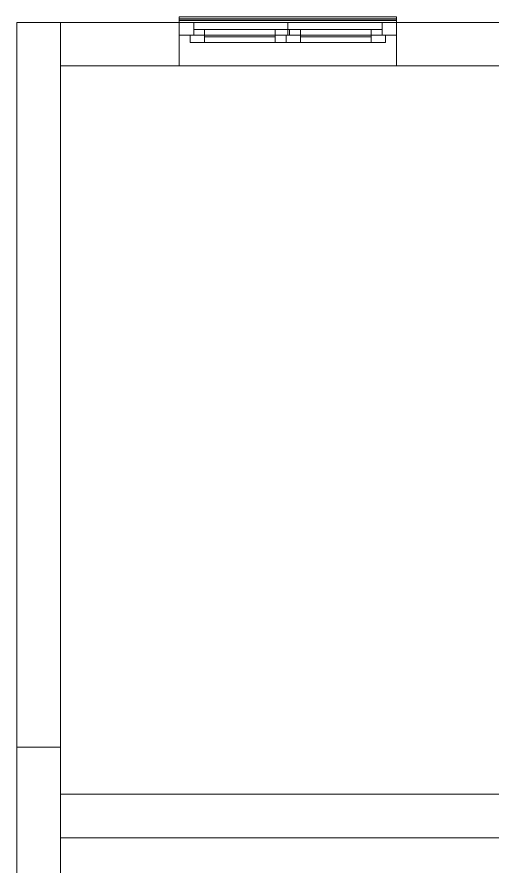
# Model space of a CAD drawing. Header units: metres. Extents: x 9 to 21.7, y 11.5 to 19.
# Drawn here: x 8.991 to 11.614, y 14.346 to 19.032 of the extents above; entities that cross this region are included whole.
import ezdxf

# ---------------------------------------------------------------- set-up
doc = ezdxf.new("R2010")
doc.units = ezdxf.units.M
doc.header["$MEASUREMENT"] = 0
doc.layers.add('Decken Roh', color=7, linetype='Continuous')
doc.layers.add('Wand Aussen', color=7, linetype='Continuous')

# ---------------------------------------------------------------- blocks, each defined once
blk = doc.blocks.new('Fenster_D540EE41-04AD-2649-B783-FA0B26A30A85')
at = {"layer": 'Wand Aussen', "color": 253, "lineweight": 0, "true_color": 0xaa9a86}
mesh = blk.add_polyface(dxfattribs=at)
corners = [(9.8869, 19.0018, 0.9), (11.0869, 19.0018, 0.9), (11.0869, 19.0018, 0.95), (9.8869, 19.0018, 0.95), (11.0869, 19.0118, 0.95), (9.8869, 19.0118, 0.95), (11.0869, 19.0118, 0.94), (9.8869, 19.0118, 0.94), (11.0869, 19.0318, 0.93), (9.8869, 19.0318, 0.93), (11.0869, 19.0318, 0.9), (9.8869, 19.0318, 0.9), (11.0869, 19.0218, 0.9), (9.8869, 19.0218, 0.9), (11.0869, 19.0218, 0.907), (9.8869, 19.0218, 0.907), (11.0869, 19.0148, 0.907), (9.8869, 19.0148, 0.907), (11.0869, 19.0148, 0.9), (9.8869, 19.0148, 0.9)]
mesh.append_faces([[corners[k] for k in face] for face in [(0, 1, 2, 3), (3, 2, 4, 5), (5, 4, 6, 7), (7, 6, 8, 9), (9, 8, 10, 11), (11, 10, 12, 13), (13, 12, 14, 15), (15, 14, 16, 17), (17, 16, 18, 19), (19, 18, 1, 0)]], dxfattribs={"color": 253})
mesh.append_faces([[corners[k] for k in face] for face in [(2, 6, 4)]], dxfattribs={"vtx0": -1, "color": 253})
mesh.append_faces([[corners[k] for k in face] for face in [(3, 7, 0), (0, 7, 19), (1, 6, 2)]], dxfattribs={"vtx0": -1, "vtx1": -1, "color": 253})
mesh.append_faces([[corners[k] for k in face] for face in [(9, 13, 15), (9, 15, 17), (7, 17, 19), (14, 10, 8), (16, 8, 6)]], dxfattribs={"vtx0": -1, "vtx2": -1, "color": 253})
mesh.append_faces([[corners[k] for k in face] for face in [(7, 9, 17), (16, 14, 8), (18, 16, 6), (1, 18, 6)]], dxfattribs={"vtx1": -1, "vtx2": -1, "color": 253})
mesh.append_faces([[corners[k] for k in face] for face in [(9, 11, 13), (3, 5, 7), (14, 12, 10)]], dxfattribs={"vtx2": -1, "color": 253})
at = {"layer": 'Wand Aussen', "color": 254, "lineweight": 0, "true_color": 0xe6e6e6}
mesh = blk.add_polyface(dxfattribs=at)
corners = [(9.8869, 19.0018, 0.9), (9.9669, 19.0018, 0.98), (9.9669, 18.9318, 0.98), (9.8869, 18.9318, 0.9), (9.9669, 19.0018, 2.32), (9.9669, 18.9318, 2.32), (9.8869, 19.0018, 2.4), (9.8869, 18.9318, 2.4)]
mesh.append_faces([[corners[k] for k in face] for face in [(0, 1, 2, 3), (1, 4, 5, 2), (4, 6, 7, 5), (6, 0, 3, 7), (0, 6, 4, 1), (3, 2, 5, 7)]], dxfattribs={"color": 254})
mesh = blk.add_polyface(dxfattribs=at)
corners = [(9.8869, 19.0018, 0.9), (11.0869, 19.0018, 0.9), (11.0869, 18.9318, 0.9), (9.8869, 18.9318, 0.9), (11.0069, 19.0018, 0.98), (11.0069, 18.9318, 0.98), (10.4869, 19.0018, 0.98), (10.4869, 18.9318, 0.98), (9.9669, 19.0018, 0.98), (9.9669, 18.9318, 0.98)]
mesh.append_faces([[corners[k] for k in face] for face in [(0, 1, 2, 3), (1, 4, 5, 2), (4, 6, 7, 5), (6, 8, 9, 7), (8, 0, 3, 9)]], dxfattribs={"color": 254})
mesh.append_faces([[corners[k] for k in face] for face in [(0, 4, 1), (3, 7, 9)]], dxfattribs={"vtx0": -1, "color": 254})
mesh.append_faces([[corners[k] for k in face] for face in [(0, 8, 6, 4), (3, 2, 5, 7)]], dxfattribs={"vtx3": -1, "color": 254})
mesh = blk.add_polyface(dxfattribs=at)
corners = [(9.8869, 19.0018, 2.4), (9.9669, 19.0018, 2.32), (9.9669, 18.9318, 2.32), (9.8869, 18.9318, 2.4), (10.4869, 19.0018, 2.32), (10.4869, 18.9318, 2.32), (11.0069, 19.0018, 2.32), (11.0069, 18.9318, 2.32), (11.0869, 19.0018, 2.4), (11.0869, 18.9318, 2.4)]
mesh.append_faces([[corners[k] for k in face] for face in [(0, 1, 2, 3), (1, 4, 5, 2), (4, 6, 7, 5), (6, 8, 9, 7), (8, 0, 3, 9)]], dxfattribs={"color": 254})
mesh.append_faces([[corners[k] for k in face] for face in [(0, 4, 1), (3, 7, 9)]], dxfattribs={"vtx0": -1, "color": 254})
mesh.append_faces([[corners[k] for k in face] for face in [(0, 8, 6, 4), (3, 2, 5, 7)]], dxfattribs={"vtx3": -1, "color": 254})
mesh = blk.add_polyface(dxfattribs=at)
corners = [(11.0869, 19.0018, 0.9), (11.0869, 19.0018, 2.4), (11.0869, 18.9318, 2.4), (11.0869, 18.9318, 0.9), (11.0069, 19.0018, 2.32), (11.0069, 18.9318, 2.32), (11.0069, 19.0018, 0.98), (11.0069, 18.9318, 0.98)]
mesh.append_faces([[corners[k] for k in face] for face in [(0, 1, 2, 3), (1, 4, 5, 2), (4, 6, 7, 5), (6, 0, 3, 7), (0, 6, 4, 1), (3, 2, 5, 7)]], dxfattribs={"color": 254})
mesh = blk.add_polyface(dxfattribs=at)
corners = [(9.9469, 18.9318, 0.96), (10.0269, 18.9318, 1.04), (10.0269, 18.8918, 1.04), (9.9469, 18.8918, 0.96), (10.0269, 18.9318, 2.26), (10.0269, 18.8918, 2.26), (9.9469, 18.9318, 2.34), (9.9469, 18.8918, 2.34), (10.4769, 18.9318, 0.96), (10.4769, 18.9318, 2.34), (10.4769, 18.8918, 2.34), (10.4769, 18.8918, 0.96), (10.4169, 18.9318, 2.26), (10.4169, 18.8918, 2.26), (10.4169, 18.9318, 1.04), (10.4169, 18.8918, 1.04)]
mesh.append_faces([[corners[k] for k in face] for face in [(0, 1, 2, 3), (1, 4, 5, 2), (4, 6, 7, 5), (6, 0, 3, 7), (0, 6, 4, 1), (3, 2, 5, 7), (8, 9, 10, 11), (9, 12, 13, 10), (12, 14, 15, 13), (14, 8, 11, 15), (8, 14, 12, 9), (11, 10, 13, 15)]], dxfattribs={"color": 254})
mesh = blk.add_polyface(dxfattribs=at)
corners = [(9.9469, 18.9318, 0.96), (10.4769, 18.9318, 0.96), (10.4769, 18.8918, 0.96), (9.9469, 18.8918, 0.96), (10.4169, 18.9318, 1.04), (10.4169, 18.8918, 1.04), (10.0269, 18.9318, 1.04), (10.0269, 18.8918, 1.04), (9.9469, 18.9318, 2.34), (10.0269, 18.9318, 2.26), (10.0269, 18.8918, 2.26), (9.9469, 18.8918, 2.34), (10.4169, 18.9318, 2.26), (10.4169, 18.8918, 2.26), (10.4769, 18.9318, 2.34), (10.4769, 18.8918, 2.34)]
mesh.append_faces([[corners[k] for k in face] for face in [(0, 1, 2, 3), (1, 4, 5, 2), (4, 6, 7, 5), (6, 0, 3, 7), (0, 6, 4, 1), (3, 2, 5, 7), (8, 9, 10, 11), (9, 12, 13, 10), (12, 14, 15, 13), (14, 8, 11, 15), (8, 14, 12, 9), (11, 10, 13, 15)]], dxfattribs={"color": 254})
mesh = blk.add_polyface(dxfattribs=at)
corners = [(9.9669, 18.9618, 0.98), (10.0269, 18.9618, 1.04), (10.0269, 18.9318, 1.04), (9.9669, 18.9318, 0.98), (10.0269, 18.9618, 2.26), (10.0269, 18.9318, 2.26), (9.9669, 18.9618, 2.32), (9.9669, 18.9318, 2.32), (10.4969, 18.9618, 0.98), (10.4969, 18.9618, 2.32), (10.4969, 18.9318, 2.32), (10.4969, 18.9318, 0.98), (10.4169, 18.9618, 2.26), (10.4169, 18.9318, 2.26), (10.4169, 18.9618, 1.04), (10.4169, 18.9318, 1.04)]
mesh.append_faces([[corners[k] for k in face] for face in [(0, 1, 2, 3), (1, 4, 5, 2), (4, 6, 7, 5), (6, 0, 3, 7), (0, 6, 4, 1), (3, 2, 5, 7), (8, 9, 10, 11), (9, 12, 13, 10), (12, 14, 15, 13), (14, 8, 11, 15), (8, 14, 12, 9), (11, 10, 13, 15)]], dxfattribs={"color": 254})
mesh = blk.add_polyface(dxfattribs=at)
corners = [(9.9669, 18.9618, 0.98), (10.4969, 18.9618, 0.98), (10.4969, 18.9318, 0.98), (9.9669, 18.9318, 0.98), (10.4169, 18.9618, 1.04), (10.4169, 18.9318, 1.04), (10.0269, 18.9618, 1.04), (10.0269, 18.9318, 1.04), (9.9669, 18.9618, 2.32), (10.0269, 18.9618, 2.26), (10.0269, 18.9318, 2.26), (9.9669, 18.9318, 2.32), (10.4169, 18.9618, 2.26), (10.4169, 18.9318, 2.26), (10.4969, 18.9618, 2.32), (10.4969, 18.9318, 2.32)]
mesh.append_faces([[corners[k] for k in face] for face in [(0, 1, 2, 3), (1, 4, 5, 2), (4, 6, 7, 5), (6, 0, 3, 7), (0, 6, 4, 1), (3, 2, 5, 7), (8, 9, 10, 11), (9, 12, 13, 10), (12, 14, 15, 13), (14, 8, 11, 15), (8, 14, 12, 9), (11, 10, 13, 15)]], dxfattribs={"color": 254})
at = {"layer": 'Wand Aussen', "color": 7, "lineweight": 0, "true_color": 0xfafaff}
mesh = blk.add_polyface(dxfattribs=at)
corners = [(10.0269, 18.9318, 1.04), (10.4169, 18.9318, 1.04), (10.4169, 18.9218, 1.04), (10.0269, 18.9218, 1.04), (10.4169, 18.9318, 2.26), (10.4169, 18.9218, 2.26), (10.0269, 18.9318, 2.26), (10.0269, 18.9218, 2.26)]
mesh.append_faces([[corners[k] for k in face] for face in [(0, 1, 2, 3), (1, 4, 5, 2), (4, 6, 7, 5), (6, 0, 3, 7), (0, 6, 4, 1), (3, 2, 5, 7)]], dxfattribs={"color": 7})
at = {"layer": 'Wand Aussen', "color": 254, "lineweight": 0, "true_color": 0xe6e6e6}
mesh = blk.add_polyface(dxfattribs=at)
corners = [(10.4769, 18.9318, 0.96), (10.5569, 18.9318, 1.04), (10.5569, 18.8918, 1.04), (10.4769, 18.8918, 0.96), (10.5569, 18.9318, 2.26), (10.5569, 18.8918, 2.26), (10.4769, 18.9318, 2.34), (10.4769, 18.8918, 2.34), (11.0269, 18.9318, 0.96), (11.0269, 18.8918, 0.96), (10.9469, 18.8918, 1.04), (10.9469, 18.9318, 1.04), (10.9469, 18.8918, 2.26), (10.9469, 18.9318, 2.26), (11.0269, 18.8918, 2.34), (11.0269, 18.9318, 2.34)]
mesh.append_faces([[corners[k] for k in face] for face in [(0, 1, 2, 3), (1, 4, 5, 2), (4, 6, 7, 5), (6, 0, 3, 7), (0, 6, 4, 1), (3, 2, 5, 7), (8, 9, 10, 11), (11, 10, 12, 13), (13, 12, 14, 15), (15, 14, 9, 8), (8, 11, 13, 15), (9, 14, 12, 10)]], dxfattribs={"color": 254})
mesh = blk.add_polyface(dxfattribs=at)
corners = [(10.4769, 18.9318, 0.96), (11.0269, 18.9318, 0.96), (11.0269, 18.8918, 0.96), (10.4769, 18.8918, 0.96), (10.9469, 18.9318, 1.04), (10.9469, 18.8918, 1.04), (10.5569, 18.9318, 1.04), (10.5569, 18.8918, 1.04), (10.4769, 18.9318, 2.34), (10.4769, 18.8918, 2.34), (11.0269, 18.8918, 2.34), (11.0269, 18.9318, 2.34), (10.9469, 18.8918, 2.26), (10.9469, 18.9318, 2.26), (10.5569, 18.8918, 2.26), (10.5569, 18.9318, 2.26)]
mesh.append_faces([[corners[k] for k in face] for face in [(0, 1, 2, 3), (1, 4, 5, 2), (4, 6, 7, 5), (6, 0, 3, 7), (0, 6, 4, 1), (3, 2, 5, 7), (8, 9, 10, 11), (11, 10, 12, 13), (13, 12, 14, 15), (15, 14, 9, 8), (8, 11, 13, 15), (9, 14, 12, 10)]], dxfattribs={"color": 254})
mesh = blk.add_polyface(dxfattribs=at)
corners = [(10.4969, 18.9618, 0.98), (10.5569, 18.9618, 1.04), (10.5569, 18.9318, 1.04), (10.4969, 18.9318, 0.98), (10.5569, 18.9618, 2.26), (10.5569, 18.9318, 2.26), (10.4969, 18.9618, 2.32), (10.4969, 18.9318, 2.32), (11.0069, 18.9618, 0.98), (11.0069, 18.9318, 0.98), (10.9469, 18.9318, 1.04), (10.9469, 18.9618, 1.04), (10.9469, 18.9318, 2.26), (10.9469, 18.9618, 2.26), (11.0069, 18.9318, 2.32), (11.0069, 18.9618, 2.32)]
mesh.append_faces([[corners[k] for k in face] for face in [(0, 1, 2, 3), (1, 4, 5, 2), (4, 6, 7, 5), (6, 0, 3, 7), (0, 6, 4, 1), (3, 2, 5, 7), (8, 9, 10, 11), (11, 10, 12, 13), (13, 12, 14, 15), (15, 14, 9, 8), (8, 11, 13, 15), (9, 14, 12, 10)]], dxfattribs={"color": 254})
mesh = blk.add_polyface(dxfattribs=at)
corners = [(10.4969, 18.9618, 0.98), (11.0069, 18.9618, 0.98), (11.0069, 18.9318, 0.98), (10.4969, 18.9318, 0.98), (10.9469, 18.9618, 1.04), (10.9469, 18.9318, 1.04), (10.5569, 18.9618, 1.04), (10.5569, 18.9318, 1.04), (10.4969, 18.9618, 2.32), (10.4969, 18.9318, 2.32), (11.0069, 18.9318, 2.32), (11.0069, 18.9618, 2.32), (10.9469, 18.9318, 2.26), (10.9469, 18.9618, 2.26), (10.5569, 18.9318, 2.26), (10.5569, 18.9618, 2.26)]
mesh.append_faces([[corners[k] for k in face] for face in [(0, 1, 2, 3), (1, 4, 5, 2), (4, 6, 7, 5), (6, 0, 3, 7), (0, 6, 4, 1), (3, 2, 5, 7), (8, 9, 10, 11), (11, 10, 12, 13), (13, 12, 14, 15), (15, 14, 9, 8), (8, 11, 13, 15), (9, 14, 12, 10)]], dxfattribs={"color": 254})
at = {"layer": 'Wand Aussen', "color": 7, "lineweight": 0, "true_color": 0xfafaff}
mesh = blk.add_polyface(dxfattribs=at)
corners = [(10.5569, 18.9318, 1.04), (10.9469, 18.9318, 1.04), (10.9469, 18.9218, 1.04), (10.5569, 18.9218, 1.04), (10.9469, 18.9318, 2.26), (10.9469, 18.9218, 2.26), (10.5569, 18.9318, 2.26), (10.5569, 18.9218, 2.26)]
mesh.append_faces([[corners[k] for k in face] for face in [(0, 1, 2, 3), (1, 4, 5, 2), (4, 6, 7, 5), (6, 0, 3, 7), (0, 6, 4, 1), (3, 2, 5, 7)]], dxfattribs={"color": 7})
blk = doc.blocks.new('Wand_6CA83DDB-8AFE-A747-9DBA-4CBA5EB66FEB', base_point=(8.9912, 19.0018))
at = {"layer": 'Wand Aussen', "color": 253, "lineweight": 0, "true_color": 0xa8a99e}
mesh = blk.add_polyface(dxfattribs=at)
corners = [(9.2312, 19.0018), (9.2312, 15.0018), (8.9912, 15.0018), (8.9912, 19.0018), (9.2312, 19.0018, 2.5), (9.2312, 15.0018, 2.5), (8.9912, 15.0018, 2.5), (8.9912, 19.0018, 2.5)]
mesh.append_faces([[corners[k] for k in face] for face in [(0, 1, 2, 3), (4, 5, 1, 0), (2, 1, 5, 6), (3, 2, 6, 7), (4, 0, 3, 7), (7, 6, 5, 4)]], dxfattribs={"color": 253})
blk = doc.blocks.new('Wand_36B27F68-9CBE-B849-9852-9E700F39D388', base_point=(8.9912, 14.5018))
at = {"layer": 'Wand Aussen', "color": 253, "lineweight": 0, "true_color": 0xa8a99e}
mesh = blk.add_polyface(dxfattribs=at)
corners = [(12.333, 14.7418, 2.01), (12.333, 14.7418), (9.2312, 14.7418), (9.2312, 14.7418, 2.5), (13.9912, 14.7418, 2.5), (13.9912, 14.7418), (13.218, 14.7418), (13.218, 14.7418, 2.01), (12.333, 14.5018, 2.01), (12.333, 14.5018), (9.2312, 14.5018), (9.2312, 14.5018, 2.5), (13.9912, 14.5018, 2.5), (13.9912, 14.5018), (13.218, 14.5018), (13.218, 14.5018, 2.01)]
mesh.append_faces([[corners[k] for k in face] for face in [(1, 0, 8, 9), (1, 9, 10, 2), (10, 11, 3, 2), (3, 11, 12, 4), (4, 12, 13, 5), (14, 6, 5, 13), (7, 6, 14, 15), (0, 7, 15, 8)]], dxfattribs={"color": 253})
mesh.append_faces([[corners[k] for k in face] for face in [(2, 0, 1), (13, 15, 14)]], dxfattribs={"vtx0": -1, "color": 253})
mesh.append_faces([[corners[k] for k in face] for face in [(5, 7, 4), (10, 8, 11)]], dxfattribs={"vtx0": -1, "vtx1": -1, "color": 253})
mesh.append_faces([[corners[k] for k in face] for face in [(7, 3, 4), (8, 12, 11)]], dxfattribs={"vtx0": -1, "vtx2": -1, "color": 253})
mesh.append_faces([[corners[k] for k in face] for face in [(6, 7, 5), (9, 8, 10)]], dxfattribs={"vtx1": -1, "color": 253})
mesh.append_faces([[corners[k] for k in face] for face in [(7, 0, 3), (2, 3, 0), (8, 15, 12), (13, 12, 15)]], dxfattribs={"vtx1": -1, "vtx2": -1, "color": 253})
blk = doc.blocks.new('Wand_FBA75A08-97AA-2E4E-88E2-66DD7F361D7F', base_point=(21.6912, 19.0018))
at = {"layer": 'Wand Aussen', "color": 253, "lineweight": 0, "true_color": 0xa8a99e}
mesh = blk.add_polyface(dxfattribs=at)
corners = [(16.9869, 19.0018, 2.01), (16.9869, 19.0018), (9.2312, 19.0018), (9.2312, 19.0018, 2.5), (21.6912, 19.0018, 2.5), (21.6912, 19.0018), (18.4969, 19.0018), (18.4969, 19.0018, 2.01), (16.009, 19.0018, 2.4), (14.809, 19.0018, 2.4), (14.809, 19.0018, 0.9), (16.009, 19.0018, 0.9), (9.8869, 19.0018, 0.9), (11.0869, 19.0018, 0.9), (11.0869, 19.0018, 2.4), (9.8869, 19.0018, 2.4), (13.6087, 19.0018, 2.4), (12.4087, 19.0018, 2.4), (12.4087, 19.0018, 0.9), (13.6087, 19.0018, 0.9), (16.9869, 18.7618, 2.01), (16.9869, 18.7618), (9.2312, 18.7618), (9.2312, 18.7618, 2.5), (21.6912, 18.7618, 2.5), (21.6912, 18.7618), (18.4969, 18.7618), (18.4969, 18.7618, 2.01), (16.009, 18.7618, 2.4), (14.809, 18.7618, 2.4), (14.809, 18.7618, 0.9), (16.009, 18.7618, 0.9), (9.8869, 18.7618, 0.9), (11.0869, 18.7618, 0.9), (11.0869, 18.7618, 2.4), (9.8869, 18.7618, 2.4), (13.6087, 18.7618, 2.4), (12.4087, 18.7618, 2.4), (12.4087, 18.7618, 0.9), (13.6087, 18.7618, 0.9)]
mesh.append_faces([[corners[k] for k in face] for face in [(1, 0, 20, 21), (1, 21, 22, 2), (2, 22, 23, 3), (3, 23, 24, 4), (24, 25, 5, 4), (26, 6, 5, 25), (7, 6, 26, 27), (0, 7, 27, 20), (28, 29, 9, 8), (29, 30, 10, 9), (30, 31, 11, 10), (31, 28, 8, 11), (13, 12, 32, 33), (14, 13, 33, 34), (15, 14, 34, 35), (12, 15, 35, 32), (36, 37, 17, 16), (37, 38, 18, 17), (38, 39, 19, 18), (39, 36, 16, 19)]], dxfattribs={"color": 253})
mesh.append_faces([[corners[k] for k in face] for face in [(25, 27, 26)]], dxfattribs={"vtx0": -1, "color": 253})
mesh.append_faces([[corners[k] for k in face] for face in [(2, 10, 1), (1, 11, 0), (5, 7, 4), (21, 33, 22), (22, 32, 23)]], dxfattribs={"vtx0": -1, "vtx1": -1, "color": 253})
mesh.append_faces([[corners[k] for k in face] for face in [(16, 14, 4), (8, 16, 4), (7, 8, 4), (2, 12, 10), (37, 29, 23), (35, 37, 23), (24, 28, 27), (21, 31, 33)]], dxfattribs={"vtx0": -1, "vtx1": -1, "vtx2": -1, "color": 253})
mesh.append_faces([[corners[k] for k in face] for face in [(14, 3, 4), (3, 15, 12), (13, 17, 18), (19, 9, 10), (1, 10, 11), (29, 24, 23), (20, 28, 31), (30, 36, 39), (38, 34, 33), (22, 33, 32)]], dxfattribs={"vtx0": -1, "vtx2": -1, "color": 253})
mesh.append_faces([[corners[k] for k in face] for face in [(6, 7, 5)]], dxfattribs={"vtx1": -1, "color": 253})
mesh.append_faces([[corners[k] for k in face] for face in [(14, 15, 3), (7, 0, 8), (13, 14, 17), (19, 16, 9), (11, 8, 0), (2, 3, 12), (29, 28, 24), (20, 27, 28), (30, 29, 36), (38, 37, 34), (32, 35, 23), (25, 24, 27), (21, 20, 31)]], dxfattribs={"vtx1": -1, "vtx2": -1, "color": 253})
blk = doc.blocks.new('Wand_56130F54-55CD-8A47-9D9F-EC7B640B117B', base_point=(8.9912, 15.0018))
at = {"layer": 'Wand Aussen', "color": 253, "lineweight": 0, "true_color": 0xa8a99e}
mesh = blk.add_polyface(dxfattribs=at)
corners = [(9.2312, 11.5018), (8.9912, 11.5018), (8.9912, 15.0018), (9.2312, 15.0018), (9.2312, 11.5018, 2.5), (8.9912, 11.5018, 2.5), (8.9912, 15.0018, 2.5), (9.2312, 15.0018, 2.5)]
mesh.append_faces([[corners[k] for k in face] for face in [(0, 1, 2, 3), (1, 0, 4, 5), (1, 5, 6, 2), (7, 3, 2, 6), (4, 0, 3, 7), (5, 4, 7, 6)]], dxfattribs={"color": 253})
blk = doc.blocks.new('Decke_184DDD20-6C3E-E545-BDAB-9126F6032FE1', base_point=(8.9912, 19.0018))
at = {"layer": 'Decken Roh', "color": 253, "lineweight": 0, "true_color": 0xa8a99e}
mesh = blk.add_polyface(dxfattribs=at)
corners = [(21.6912, 11.5018, -0.1), (21.6912, 19.0018, -0.1), (21.6912, 19.0018, -0.06), (21.6912, 11.5018, -0.06), (21.6912, 11.5018, -0.3), (21.6912, 19.0018, -0.3), (8.9912, 19.0018, -0.1), (8.9912, 19.0018, -0.06), (21.6912, 19.0018), (21.6912, 11.5018), (8.9912, 11.5018, -0.1), (8.9912, 11.5018, -0.06), (8.9912, 11.5018, -0.3), (8.9912, 19.0018, -0.3), (8.9912, 19.0018), (8.9912, 11.5018)]
mesh.append_faces([[corners[k] for k in face] for face in [(0, 1, 2, 3), (1, 6, 7, 2), (10, 0, 3, 11), (6, 10, 11, 7)]], dxfattribs={"color": 2})
mesh.append_faces([[corners[k] for k in face] for face in [(3, 2, 8, 9), (2, 7, 14, 8), (8, 14, 15, 9), (11, 3, 9, 15), (7, 11, 15, 14)]], dxfattribs={"color": 8})
mesh.append_faces([[corners[k] for k in face] for face in [(1, 0, 4, 5), (0, 10, 12, 4), (12, 13, 5, 4), (6, 1, 5, 13), (10, 6, 13, 12)]], dxfattribs={"color": 253})
blk = doc.blocks.new('Decke_2B239743-7579-A04A-9CF8-B71A60B658FD', base_point=(8.9912, 19.0018))
at = {"layer": 'Decken Roh', "color": 253, "lineweight": 0, "true_color": 0xa8a99e}
mesh = blk.add_polyface(dxfattribs=at)
corners = [(21.6912, 11.5018, 2.7), (21.6912, 19.0018, 2.7), (21.6912, 19.0018, 2.9), (21.6912, 11.5018, 2.9), (21.6912, 11.5018, 2.5), (21.6912, 19.0018, 2.5), (8.9912, 19.0018, 2.7), (8.9912, 19.0018, 2.9), (21.6912, 19.0018, 2.95), (21.6912, 11.5018, 2.95), (8.9912, 11.5018, 2.7), (8.9912, 11.5018, 2.9), (8.9912, 11.5018, 2.5), (8.9912, 19.0018, 2.5), (8.9912, 19.0018, 2.95), (21.6912, 19.0018, 2.98), (21.6912, 11.5018, 2.98), (8.9912, 11.5018, 2.95), (8.9912, 19.0018, 2.98), (8.9912, 11.5018, 2.98)]
mesh.append_faces([[corners[k] for k in face] for face in [(0, 1, 2, 3), (1, 6, 7, 2), (10, 0, 3, 11), (6, 10, 11, 7)]], dxfattribs={"color": 2})
mesh.append_faces([[corners[k] for k in face] for face in [(3, 2, 8, 9), (2, 7, 14, 8), (11, 3, 9, 17), (7, 11, 17, 14)]], dxfattribs={"color": 7})
mesh.append_faces([[corners[k] for k in face] for face in [(1, 0, 4, 5), (0, 10, 12, 4), (12, 13, 5, 4), (6, 1, 5, 13), (10, 6, 13, 12)]], dxfattribs={"color": 253})
mesh.append_faces([[corners[k] for k in face] for face in [(9, 8, 15, 16), (8, 14, 18, 15), (15, 18, 19, 16), (17, 9, 16, 19), (14, 17, 19, 18)]], dxfattribs={"color": 254})

msp = doc.modelspace()

# ---------------------------------------------------------------- block references
at = {"layer": 'Decken Roh', "linetype": 'Continuous'}
for name in ['Decke_184DDD20-6C3E-E545-BDAB-9126F6032FE1', 'Decke_2B239743-7579-A04A-9CF8-B71A60B658FD']:
    msp.add_blockref(name, (8.9912, 19.0018), dxfattribs=at)
at = {"layer": 'Wand Aussen', "linetype": 'Continuous'}
msp.add_blockref('Fenster_D540EE41-04AD-2649-B783-FA0B26A30A85', (0, 0), dxfattribs=at)
at = {"layer": 'Wand Aussen'}
for name, p in [('Wand_6CA83DDB-8AFE-A747-9DBA-4CBA5EB66FEB', (8.9912, 19.0018)), ('Wand_FBA75A08-97AA-2E4E-88E2-66DD7F361D7F', (21.6912, 19.0018)), ('Wand_56130F54-55CD-8A47-9D9F-EC7B640B117B', (8.9912, 15.0018)), ('Wand_36B27F68-9CBE-B849-9852-9E700F39D388', (8.9912, 14.5018))]:
    msp.add_blockref(name, p, dxfattribs=at)

doc.saveas('drawing.dxf')
